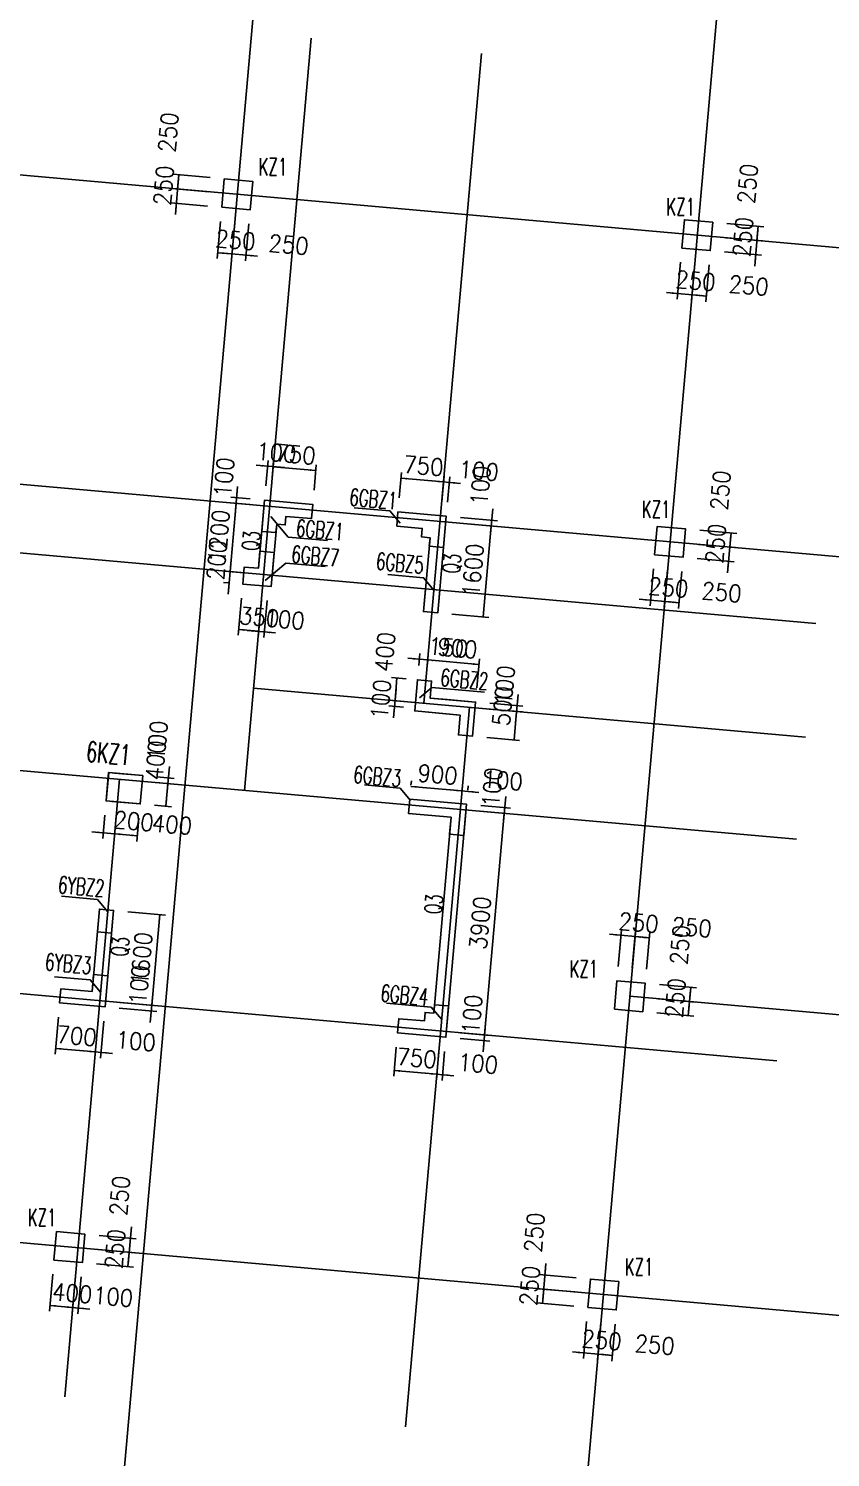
# Model space of a CAD drawing. Extents: x 387171 to 699106, y 11966 to 245688.
# Drawn here: x 638714 to 652776, y 52194 to 77251 of the extents above; entities that cross this region are included whole.
import ezdxf

# ---------------------------------------------------------------- set-up
doc = ezdxf.new("R2010")
doc.units = 0
doc.header["$LTSCALE"] = 100
doc.header["$MEASUREMENT"] = 0
for name, color, linetype in [('b边缘构件', 235, 'Continuous'), ('cnum', 7, 'Continuous'), ('COLU', 7, 'Continuous'), ('colu-主楼', 7, 'Continuous'), ('DIM', 3, 'Continuous'), ('DOTE', 253, 'Continuous'), ('NUM', 7, 'Continuous'), ('TEXT', 7, 'Continuous'), ('THIN', 7, 'Continuous'), ('wall-主楼', 2, 'Continuous'), ('Y阴影', 254, 'Continuous'), ('剪力墙身标注', 7, 'Continuous'), ('小尺寸', 4, 'Continuous'), ('柱', 2, 'Continuous')]:
    doc.layers.add(name, color=color, linetype=linetype)
doc.styles.get("Standard").update_dxf_attribs({"font": 'standard'})
doc.dimstyles.get("Standard").update_dxf_attribs({"dimtxt": 300, "dimasz": 100, "dimexe": 100, "dimexo": 250, "dimgap": 100, "dimtad": 0, "dimtoh": 1, "dimdec": 0, "dimdsep": 46, "dimcen": 0.09, "dimclrt": 7, "dimadec": 0, "dimazin": 0, "dimtfac": 1, "dimtdec": 4, "dimtofl": 0, "dimtmove": 0, "dimatfit": 3, "dimfxl": 1, "dimtolj": 1, "dimtzin": 0, "dimarcsym": 0})

# ---------------------------------------------------------------- blocks, each defined once
blk = doc.blocks.new('*D2207')
at = {"layer": '小尺寸', "color": 0, "linetype": 'ByBlock', "lineweight": -2}
for p, q in [((639236, 59915), (639179, 59267)), ((639933, 59853), (639876, 59206)), ((639188, 59367), (639885, 59305))]:
    blk.add_line(p, q, dxfattribs=at)
for points in [[(639188, 59367), (639289, 59375), (639286, 59342)], [(639885, 59305), (639784, 59297), (639787, 59331)]]:
    blk.add_solid(points, dxfattribs=at)
at = {"layer": '小尺寸', "color": 7, "linetype": 'Continuous', "lineweight": -2, "insert": (639558, 59585), "char_height": 300, "width": 566.67, "attachment_point": 5, "rotation": 354.9316}
blk.add_mtext('700', dxfattribs=at)
blk = doc.blocks.new('*D2972')
at = {"layer": '小尺寸', "color": 0, "linetype": 'ByBlock', "lineweight": -2}
for p, q in [((639933, 59853), (639876, 59206)), ((640033, 59844), (639976, 59197)), ((639686, 59323), (640184, 59279))]:
    blk.add_line(p, q, dxfattribs=at)
for points in [[(639885, 59305), (639784, 59297), (639787, 59331)], [(639984, 59296), (640086, 59304), (640083, 59271)]]:
    blk.add_solid(points, dxfattribs=at)
at = {"layer": '小尺寸', "color": 7, "linetype": 'Continuous', "lineweight": -2, "insert": (640595, 59493), "char_height": 300, "width": 476.67, "attachment_point": 5, "rotation": 354.9316}
blk.add_mtext('100', dxfattribs=at)
blk = doc.blocks.new('*D2727')
at = {"layer": '小尺寸', "color": 0, "linetype": 'ByBlock', "lineweight": -2}
for p, q in [((642447, 67260), (642390, 66612)), ((642796, 67229), (642739, 66581)), ((642399, 66712), (642748, 66681))]:
    blk.add_line(p, q, dxfattribs=at)
for points in [[(642399, 66712), (642500, 66720), (642497, 66687)], [(642748, 66681), (642646, 66673), (642649, 66706)]]:
    blk.add_solid(points, dxfattribs=at)
at = {"layer": '小尺寸', "color": 7, "linetype": 'Continuous', "lineweight": -2, "insert": (642760, 66931), "char_height": 300, "width": 566.67, "attachment_point": 5, "rotation": 354.9316}
blk.add_mtext('350', dxfattribs=at)
blk = doc.blocks.new('*D2910')
at = {"layer": '小尺寸', "color": 0, "linetype": 'ByBlock', "lineweight": -2}
for p, q in [((646279, 68576), (646926, 68519)), ((646685, 66934), (646827, 68528)), ((646137, 66983), (646785, 66925))]:
    blk.add_line(p, q, dxfattribs=at)
for points in [[(646827, 68528), (646834, 68427), (646801, 68430)], [(646685, 66934), (646678, 67035), (646711, 67032)]]:
    blk.add_solid(points, dxfattribs=at)
at = {"layer": '小尺寸', "color": 7, "linetype": 'Continuous', "lineweight": -2, "insert": (646507, 67753), "char_height": 300, "width": 685, "attachment_point": 5, "rotation": 84.9316}
blk.add_mtext('1600', dxfattribs=at)
blk = doc.blocks.new('*D3655')
at = {"layer": '小尺寸', "color": 0, "linetype": 'ByBlock', "lineweight": -2}
for p, q in [((646288, 68676), (646935, 68619)), ((646809, 68329), (646853, 68827)), ((646279, 68576), (646926, 68519))]:
    blk.add_line(p, q, dxfattribs=at)
for points in [[(646835, 68628), (646828, 68729), (646861, 68726)], [(646827, 68528), (646834, 68427), (646801, 68430)]]:
    blk.add_solid(points, dxfattribs=at)
at = {"layer": '小尺寸', "color": 7, "linetype": 'Continuous', "lineweight": -2, "insert": (646639, 69238), "char_height": 300, "width": 476.67, "attachment_point": 5, "rotation": 84.9316}
blk.add_mtext('100', dxfattribs=at)
blk = doc.blocks.new('*D1698')
at = {"layer": '小尺寸', "color": 0, "linetype": 'ByBlock', "lineweight": -2}
for p, q in [((642380, 69223), (642336, 68725)), ((642593, 68903), (642254, 68933)), ((642602, 69003), (642263, 69033))]:
    blk.add_line(p, q, dxfattribs=at)
for points in [[(642354, 68925), (642361, 68824), (642328, 68826)], [(642362, 69024), (642355, 69125), (642388, 69122)]]:
    blk.add_solid(points, dxfattribs=at)
at = {"layer": '小尺寸', "color": 7, "linetype": 'Continuous', "lineweight": -2, "insert": (642143, 69383), "char_height": 300, "width": 476.67, "attachment_point": 5, "rotation": 84.9316}
blk.add_mtext('100', dxfattribs=at)
blk = doc.blocks.new('*D1301')
at = {"layer": '小尺寸', "color": 0, "linetype": 'ByBlock', "lineweight": -2}
for p, q in [((646613, 63854), (646115, 63899)), ((646316, 63905), (646323, 63981)), ((646416, 63896), (646423, 63972))]:
    blk.add_line(p, q, dxfattribs=at)
for points in [[(646314, 63881), (646213, 63873), (646216, 63906)], [(646414, 63872), (646515, 63880), (646512, 63847)]]:
    blk.add_solid(points, dxfattribs=at)
at = {"layer": '小尺寸', "color": 7, "linetype": 'Continuous', "lineweight": -2, "insert": (647031, 64068), "char_height": 300, "width": 476.67, "attachment_point": 5, "rotation": 354.9316}
blk.add_mtext('100', dxfattribs=at)
blk = doc.blocks.new('*D2213')
at = {"layer": '小尺寸', "color": 0, "linetype": 'ByBlock', "lineweight": -2}
for p, q in [((646314, 63881), (645418, 63960)), ((645420, 63984), (645427, 64060)), ((646316, 63905), (646323, 63981))]:
    blk.add_line(p, q, dxfattribs=at)
for points in [[(645418, 63960), (645519, 63968), (645516, 63935)], [(646314, 63881), (646213, 63873), (646216, 63906)]]:
    blk.add_solid(points, dxfattribs=at)
at = {"layer": '小尺寸', "color": 7, "linetype": 'Continuous', "lineweight": -2, "insert": (645888, 64170), "char_height": 300, "width": 556.67, "attachment_point": 5, "rotation": 354.9316}
blk.add_mtext('900', dxfattribs=at)
blk = doc.blocks.new('*D2390')
at = {"layer": '小尺寸', "color": 0, "linetype": 'ByBlock', "lineweight": -2}
for p, q in [((645910, 59323), (645865, 58814)), ((646010, 59314), (645965, 58805)), ((646173, 58887), (645675, 58931))]:
    blk.add_line(p, q, dxfattribs=at)
for points in [[(645874, 58914), (645773, 58906), (645776, 58939)], [(645973, 58905), (646075, 58912), (646072, 58879)]]:
    blk.add_solid(points, dxfattribs=at)
at = {"layer": '小尺寸', "color": 7, "linetype": 'Continuous', "lineweight": -2, "insert": (646597, 59100), "char_height": 300, "width": 476.67, "attachment_point": 5, "rotation": 354.9316}
blk.add_mtext('100', dxfattribs=at)
blk = doc.blocks.new('*D2136')
at = {"layer": '小尺寸', "color": 0, "linetype": 'ByBlock', "lineweight": -2}
for p, q in [((645163, 59389), (645118, 58880)), ((645910, 59323), (645865, 58814)), ((645874, 58914), (645127, 58980))]:
    blk.add_line(p, q, dxfattribs=at)
for points in [[(645127, 58980), (645228, 58988), (645225, 58954)], [(645874, 58914), (645773, 58906), (645776, 58939)]]:
    blk.add_solid(points, dxfattribs=at)
at = {"layer": '小尺寸', "color": 7, "linetype": 'Continuous', "lineweight": -2, "insert": (645522, 59196), "char_height": 300, "width": 566.67, "attachment_point": 5, "rotation": 354.9316}
blk.add_mtext('750', dxfattribs=at)
blk = doc.blocks.new('*D2648')
at = {"layer": '小尺寸', "color": 0, "linetype": 'ByBlock', "lineweight": -2}
for p, q in [((647082, 63787), (647038, 63289)), ((646634, 63525), (647155, 63479)), ((646643, 63625), (647164, 63579))]:
    blk.add_line(p, q, dxfattribs=at)
for points in [[(647064, 63588), (647056, 63689), (647090, 63686)], [(647055, 63488), (647063, 63387), (647030, 63390)]]:
    blk.add_solid(points, dxfattribs=at)
at = {"layer": '小尺寸', "color": 7, "linetype": 'Continuous', "lineweight": -2, "insert": (646845, 63947), "char_height": 300, "width": 476.67, "attachment_point": 5, "rotation": 84.9316}
blk.add_mtext('100', dxfattribs=at)
blk = doc.blocks.new('*D3394')
at = {"layer": '小尺寸', "color": 0, "linetype": 'ByBlock', "lineweight": -2}
for p, q in [((646634, 63525), (647155, 63479)), ((647055, 63488), (646711, 59603)), ((646290, 59641), (646810, 59594))]:
    blk.add_line(p, q, dxfattribs=at)
for points in [[(647055, 63488), (647063, 63387), (647030, 63390)], [(646711, 59603), (646703, 59704), (646736, 59701)]]:
    blk.add_solid(points, dxfattribs=at)
at = {"layer": '小尺寸', "color": 7, "linetype": 'Continuous', "lineweight": -2, "insert": (646634, 61568), "char_height": 300, "width": 775, "attachment_point": 5, "rotation": 84.9316}
blk.add_mtext('3900', dxfattribs=at)
blk = doc.blocks.new('*D3172')
at = {"layer": '小尺寸', "color": 0, "linetype": 'ByBlock', "lineweight": -2}
for p, q in [((646290, 59641), (646810, 59594)), ((646728, 59802), (646684, 59304)), ((646281, 59541), (646802, 59495))]:
    blk.add_line(p, q, dxfattribs=at)
for points in [[(646711, 59603), (646703, 59704), (646736, 59701)], [(646702, 59504), (646710, 59403), (646677, 59406)]]:
    blk.add_solid(points, dxfattribs=at)
at = {"layer": '小尺寸', "color": 7, "linetype": 'Continuous', "lineweight": -2, "insert": (646492, 59962), "char_height": 300, "width": 476.67, "attachment_point": 5, "rotation": 84.9316}
blk.add_mtext('100', dxfattribs=at)
blk = doc.blocks.new('*D3785')
at = {"layer": '小尺寸', "color": 0, "linetype": 'ByBlock', "lineweight": -2}
for p, q in [((642873, 69230), (642913, 69677)), ((642973, 69221), (643012, 69668)), ((642705, 69595), (643203, 69551))]:
    blk.add_line(p, q, dxfattribs=at)
for points in [[(642904, 69577), (642803, 69569), (642806, 69602)], [(643004, 69568), (643105, 69576), (643102, 69543)]]:
    blk.add_solid(points, dxfattribs=at)
at = {"layer": '小尺寸', "color": 7, "linetype": 'Continuous', "lineweight": -2, "insert": (643061, 69814), "char_height": 300, "width": 476.67, "attachment_point": 5, "rotation": 354.9316}
blk.add_mtext('100', dxfattribs=at)
blk = doc.blocks.new('*D2846')
at = {"layer": '小尺寸', "color": 0, "linetype": 'ByBlock', "lineweight": -2}
for p, q in [((642973, 69221), (643012, 69668)), ((643004, 69568), (643751, 69502)), ((643720, 69155), (643760, 69602))]:
    blk.add_line(p, q, dxfattribs=at)
for points in [[(643004, 69568), (643105, 69576), (643102, 69543)], [(643751, 69502), (643650, 69494), (643653, 69527)]]:
    blk.add_solid(points, dxfattribs=at)
at = {"layer": '小尺寸', "color": 7, "linetype": 'Continuous', "lineweight": -2, "insert": (643399, 69784), "char_height": 300, "width": 566.67, "attachment_point": 5, "rotation": 354.9316}
blk.add_mtext('750', dxfattribs=at)
blk = doc.blocks.new('*D2453')
at = {"layer": '小尺寸', "color": 0, "linetype": 'ByBlock', "lineweight": -2}
for p, q in [((646290, 69273), (645792, 69317)), ((645961, 68956), (646000, 69399)), ((646061, 68947), (646100, 69391))]:
    blk.add_line(p, q, dxfattribs=at)
for points in [[(645992, 69300), (645890, 69292), (645893, 69325)], [(646091, 69291), (646192, 69299), (646189, 69265)]]:
    blk.add_solid(points, dxfattribs=at)
at = {"layer": '小尺寸', "color": 7, "linetype": 'Continuous', "lineweight": -2, "insert": (646609, 69496), "char_height": 300, "width": 476.67, "attachment_point": 5, "rotation": 354.9316}
blk.add_mtext('100', dxfattribs=at)
blk = doc.blocks.new('*D3332')
at = {"layer": '小尺寸', "color": 0, "linetype": 'ByBlock', "lineweight": -2}
for p, q in [((645214, 69022), (645253, 69466)), ((645992, 69300), (645244, 69366)), ((645961, 68956), (646000, 69399))]:
    blk.add_line(p, q, dxfattribs=at)
for points in [[(645244, 69366), (645346, 69374), (645343, 69341)], [(645992, 69300), (645890, 69292), (645893, 69325)]]:
    blk.add_solid(points, dxfattribs=at)
at = {"layer": '小尺寸', "color": 7, "linetype": 'Continuous', "lineweight": -2, "insert": (645640, 69582), "char_height": 300, "width": 566.67, "attachment_point": 5, "rotation": 354.9316}
blk.add_mtext('750', dxfattribs=at)
blk = doc.blocks.new('*D2946')
at = {"layer": '小尺寸', "color": 0, "linetype": 'ByBlock', "lineweight": -2}
for p, q in [((645709, 66105), (645724, 66278)), ((645715, 66179), (646611, 66099)), ((646575, 65689), (646620, 66199))]:
    blk.add_line(p, q, dxfattribs=at)
for points in [[(645715, 66179), (645816, 66186), (645813, 66153)], [(646611, 66099), (646510, 66091), (646513, 66125)]]:
    blk.add_solid(points, dxfattribs=at)
at = {"layer": '小尺寸', "color": 7, "linetype": 'Continuous', "lineweight": -2, "insert": (646235, 66384), "char_height": 300, "width": 556.67, "attachment_point": 5, "rotation": 354.9316}
blk.add_mtext('900', dxfattribs=at)
blk = doc.blocks.new('*D3834')
at = {"layer": '小尺寸', "color": 0, "linetype": 'ByBlock', "lineweight": -2}
for p, q in [((646793, 65318), (647370, 65267)), ((647271, 65276), (647227, 64778)), ((646749, 64820), (647326, 64769))]:
    blk.add_line(p, q, dxfattribs=at)
for points in [[(647271, 65276), (647278, 65175), (647245, 65178)], [(647227, 64778), (647219, 64879), (647252, 64876)]]:
    blk.add_solid(points, dxfattribs=at)
at = {"layer": '小尺寸', "color": 7, "linetype": 'Continuous', "lineweight": -2, "insert": (647028, 65372), "char_height": 300, "width": 566.67, "attachment_point": 5, "rotation": 84.9316}
blk.add_mtext('500', dxfattribs=at)
blk = doc.blocks.new('*D3428')
at = {"layer": '小尺寸', "color": 0, "linetype": 'ByBlock', "lineweight": -2}
for p, q in [((645334, 65849), (645076, 65872)), ((645140, 65465), (645175, 65863)), ((645299, 65451), (645040, 65474))]:
    blk.add_line(p, q, dxfattribs=at)
for points in [[(645175, 65863), (645183, 65762), (645150, 65765)], [(645140, 65465), (645132, 65566), (645165, 65563)]]:
    blk.add_solid(points, dxfattribs=at)
at = {"layer": '小尺寸', "color": 7, "linetype": 'Continuous', "lineweight": -2, "insert": (644965, 66320), "char_height": 300, "width": 576.67, "attachment_point": 5, "rotation": 84.9316}
blk.add_mtext('400', dxfattribs=at)
blk = doc.blocks.new('*D4237')
at = {"layer": '小尺寸', "color": 0, "linetype": 'ByBlock', "lineweight": -2}
for p, q in [((640313, 60171), (640974, 60112)), ((640847, 59822), (640892, 60320)), ((640304, 60071), (640965, 60012))]:
    blk.add_line(p, q, dxfattribs=at)
for points in [[(640874, 60121), (640866, 60222), (640899, 60219)], [(640865, 60021), (640873, 59920), (640840, 59923)]]:
    blk.add_solid(points, dxfattribs=at)
at = {"layer": '小尺寸', "color": 7, "linetype": 'Continuous', "lineweight": -2, "insert": (640655, 60480), "char_height": 300, "width": 476.67, "attachment_point": 5, "rotation": 84.9316}
blk.add_mtext('100', dxfattribs=at)
blk = doc.blocks.new('*D422')
at = {"layer": '小尺寸', "color": 0, "linetype": 'ByBlock', "lineweight": -2}
for p, q in [((640454, 61764), (641115, 61706)), ((640874, 60121), (641015, 61715)), ((640313, 60171), (640974, 60112))]:
    blk.add_line(p, q, dxfattribs=at)
for points in [[(641015, 61715), (641023, 61614), (640990, 61617)], [(640874, 60121), (640866, 60222), (640899, 60219)]]:
    blk.add_solid(points, dxfattribs=at)
at = {"layer": '小尺寸', "color": 7, "linetype": 'Continuous', "lineweight": -2, "insert": (640696, 60940), "char_height": 300, "width": 685, "attachment_point": 5, "rotation": 84.9316}
blk.add_mtext('1600', dxfattribs=at)
blk = doc.blocks.new('*D4154')
at = {"layer": '小尺寸', "color": 0, "linetype": 'ByBlock', "lineweight": -2}
for p, q in [((645158, 65664), (645114, 65166)), ((645299, 65451), (645041, 65474)), ((645290, 65351), (645032, 65374))]:
    blk.add_line(p, q, dxfattribs=at)
for points in [[(645141, 65465), (645133, 65566), (645166, 65563)], [(645132, 65365), (645140, 65264), (645106, 65267)]]:
    blk.add_solid(points, dxfattribs=at)
at = {"layer": '小尺寸', "color": 7, "linetype": 'Continuous', "lineweight": -2, "insert": (644892, 65489), "char_height": 300, "width": 476.67, "attachment_point": 5, "rotation": 84.9316}
blk.add_mtext('100', dxfattribs=at)
blk = doc.blocks.new('*D3916')
at = {"layer": '小尺寸', "color": 0, "linetype": 'ByBlock', "lineweight": -2}
for p, q in [((646802, 65418), (647382, 65366)), ((647256, 65077), (647300, 65575)), ((646793, 65318), (647373, 65267))]:
    blk.add_line(p, q, dxfattribs=at)
for points in [[(647282, 65375), (647275, 65476), (647308, 65473)], [(647273, 65276), (647281, 65175), (647248, 65178)]]:
    blk.add_solid(points, dxfattribs=at)
at = {"layer": '小尺寸', "color": 7, "linetype": 'Continuous', "lineweight": -2, "insert": (647063, 65734), "char_height": 300, "width": 476.67, "attachment_point": 5, "rotation": 84.9316}
blk.add_mtext('100', dxfattribs=at)
blk = doc.blocks.new('*D588')
at = {"layer": '小尺寸', "color": 0, "linetype": 'ByBlock', "lineweight": -2}
for p, q in [((642796, 67229), (642739, 66579)), ((642896, 67220), (642838, 66570)), ((642548, 66697), (643046, 66652))]:
    blk.add_line(p, q, dxfattribs=at)
for points in [[(642747, 66679), (642646, 66671), (642649, 66704)], [(642847, 66670), (642948, 66678), (642945, 66645)]]:
    blk.add_solid(points, dxfattribs=at)
at = {"layer": '小尺寸', "color": 7, "linetype": 'Continuous', "lineweight": -2, "insert": (643206, 66889), "char_height": 300, "width": 476.67, "attachment_point": 5, "rotation": 354.9316}
blk.add_mtext('100', dxfattribs=at)
blk = doc.blocks.new('*D345')
at = {"layer": '小尺寸', "color": 0, "linetype": 'ByBlock', "lineweight": -2}
for p, q in [((642267, 67928), (642214, 67331)), ((642238, 67730), (642150, 67738)), ((642221, 67531), (642132, 67539))]:
    blk.add_line(p, q, dxfattribs=at)
for points in [[(642249, 67729), (642241, 67830), (642275, 67827)], [(642232, 67530), (642239, 67429), (642206, 67432)]]:
    blk.add_solid(points, dxfattribs=at)
at = {"layer": '小尺寸', "color": 7, "linetype": 'Continuous', "lineweight": -2, "insert": (642016, 67931), "char_height": 300, "width": 566.67, "attachment_point": 5, "rotation": 84.9316}
blk.add_mtext('200', dxfattribs=at)
blk = doc.blocks.new('*D4075')
at = {"layer": '小尺寸', "color": 0, "linetype": 'ByBlock', "lineweight": -2}
for p, q in [((640052, 63457), (640016, 63048)), ((640252, 63439), (640215, 63030)), ((639826, 63165), (640423, 63112))]:
    blk.add_line(p, q, dxfattribs=at)
for points in [[(640025, 63148), (639924, 63140), (639927, 63173)], [(640224, 63130), (640325, 63138), (640322, 63104)]]:
    blk.add_solid(points, dxfattribs=at)
at = {"layer": '小尺寸', "color": 7, "linetype": 'Continuous', "lineweight": -2, "insert": (640558, 63351), "char_height": 300, "width": 566.67, "attachment_point": 5, "rotation": 354.9316}
blk.add_mtext('200', dxfattribs=at)
blk = doc.blocks.new('*D3836')
at = {"layer": '小尺寸', "color": 0, "linetype": 'ByBlock', "lineweight": -2}
for p, q in [((640252, 63439), (640215, 63030)), ((640650, 63404), (640614, 62995)), ((640224, 63130), (640622, 63095))]:
    blk.add_line(p, q, dxfattribs=at)
for points in [[(640224, 63130), (640325, 63138), (640322, 63104)], [(640622, 63095), (640521, 63087), (640524, 63120)]]:
    blk.add_solid(points, dxfattribs=at)
at = {"layer": '小尺寸', "color": 7, "linetype": 'Continuous', "lineweight": -2, "insert": (641230, 63292), "char_height": 300, "width": 576.67, "attachment_point": 5, "rotation": 354.9316}
blk.add_mtext('400', dxfattribs=at)
blk = doc.blocks.new('*D1')
at = {"layer": '小尺寸', "color": 0, "linetype": 'ByBlock', "lineweight": -2}
for p, q in [((641184, 64310), (641140, 63812)), ((640956, 64029), (641257, 64002)), ((640965, 64129), (641266, 64102))]:
    blk.add_line(p, q, dxfattribs=at)
for points in [[(641167, 64111), (641159, 64212), (641192, 64209)], [(641158, 64011), (641165, 63910), (641132, 63913)]]:
    blk.add_solid(points, dxfattribs=at)
at = {"layer": '小尺寸', "color": 7, "linetype": 'Continuous', "lineweight": -2, "insert": (640974, 64767), "char_height": 300, "width": 476.67, "attachment_point": 5, "rotation": 84.9316}
blk.add_mtext('100', dxfattribs=at)
blk = doc.blocks.new('*D4317')
at = {"layer": '小尺寸', "color": 0, "linetype": 'ByBlock', "lineweight": -2}
for p, q in [((640956, 64029), (641257, 64002)), ((641158, 64011), (641122, 63613)), ((640921, 63630), (641222, 63604))]:
    blk.add_line(p, q, dxfattribs=at)
for points in [[(641158, 64011), (641165, 63910), (641132, 63913)], [(641122, 63613), (641115, 63714), (641148, 63711)]]:
    blk.add_solid(points, dxfattribs=at)
at = {"layer": '小尺寸', "color": 7, "linetype": 'Continuous', "lineweight": -2, "insert": (640943, 64420), "char_height": 300, "width": 576.67, "attachment_point": 5, "rotation": 84.9316}
blk.add_mtext('400', dxfattribs=at)
blk = doc.blocks.new('*D1626')
at = {"layer": '小尺寸', "color": 0, "linetype": 'ByBlock', "lineweight": -2}
for p, q in [((645366, 66210), (645914, 66161)), ((645556, 66081), (645574, 66292)), ((645705, 66067), (645724, 66278))]:
    blk.add_line(p, q, dxfattribs=at)
for points in [[(645566, 66192), (645464, 66184), (645467, 66217)], [(645715, 66179), (645816, 66186), (645813, 66153)]]:
    blk.add_solid(points, dxfattribs=at)
at = {"layer": '小尺寸', "color": 7, "linetype": 'Continuous', "lineweight": -2, "insert": (646074, 66398), "char_height": 300, "width": 476.67, "attachment_point": 5, "rotation": 354.9316}
blk.add_mtext('150', dxfattribs=at)
blk = doc.blocks.new('*D1382')
at = {"layer": '小尺寸', "color": 0, "linetype": 'ByBlock', "lineweight": -2}
for p, q in [((642354, 68925), (642248, 67729)), ((642593, 68903), (642254, 68933)), ((642487, 67708), (642148, 67738))]:
    blk.add_line(p, q, dxfattribs=at)
for points in [[(642354, 68925), (642361, 68824), (642328, 68826)], [(642248, 67729), (642240, 67830), (642273, 67827)]]:
    blk.add_solid(points, dxfattribs=at)
at = {"layer": '小尺寸', "color": 7, "linetype": 'Continuous', "lineweight": -2, "insert": (642052, 68349), "char_height": 300, "width": 690, "attachment_point": 5, "rotation": 84.9316}
blk.add_mtext('1200', dxfattribs=at)
blk = doc.blocks.new('*D1078')
at = {"layer": 'DIM', "color": 0, "linetype": 'ByBlock', "lineweight": -2}
for p, q in [((649053, 60801), (649110, 61448)), ((649302, 60779), (649360, 61426)), ((648902, 61367), (649550, 61309))]:
    blk.add_line(p, q, dxfattribs=at)
for points in [[(649102, 61349), (649001, 61341), (649004, 61374)], [(649351, 61327), (649452, 61335), (649449, 61301)]]:
    blk.add_solid(points, dxfattribs=at)
at = {"layer": 'DIM', "color": 7, "linetype": 'Continuous', "lineweight": -2, "insert": (649413, 61572), "char_height": 300, "width": 566.67, "attachment_point": 5, "rotation": 354.9316}
blk.add_mtext('250', dxfattribs=at)
blk = doc.blocks.new('*D1261')
at = {"layer": 'DIM', "color": 0, "linetype": 'ByBlock', "lineweight": -2}
for p, q in [((649302, 60779), (649360, 61426)), ((649551, 60757), (649609, 61404)), ((649351, 61327), (649600, 61305))]:
    blk.add_line(p, q, dxfattribs=at)
for points in [[(649351, 61327), (649452, 61335), (649449, 61301)], [(649600, 61305), (649499, 61297), (649502, 61330)]]:
    blk.add_solid(points, dxfattribs=at)
at = {"layer": 'DIM', "color": 7, "linetype": 'Continuous', "lineweight": -2, "insert": (650345, 61490), "char_height": 300, "width": 566.67, "attachment_point": 5, "rotation": 354.9316}
blk.add_mtext('250', dxfattribs=at)
blk = doc.blocks.new('*D1450')
at = {"layer": 'DIM', "color": 0, "linetype": 'ByBlock', "lineweight": -2}
for p, q in [((649756, 60237), (650403, 60179)), ((650282, 59939), (650304, 60188)), ((649734, 59988), (650381, 59930))]:
    blk.add_line(p, q, dxfattribs=at)
for points in [[(650304, 60188), (650312, 60087), (650278, 60090)], [(650282, 59939), (650274, 60040), (650307, 60037)]]:
    blk.add_solid(points, dxfattribs=at)
at = {"layer": 'DIM', "color": 7, "linetype": 'Continuous', "lineweight": -2, "insert": (650058, 60250), "char_height": 300, "width": 566.67, "attachment_point": 5, "rotation": 84.9316}
blk.add_mtext('250', dxfattribs=at)
blk = doc.blocks.new('*D1071')
at = {"layer": 'DIM', "color": 0, "linetype": 'ByBlock', "lineweight": -2}
for p, q in [((649778, 60486), (650426, 60428)), ((650304, 60188), (650326, 60437)), ((649756, 60237), (650403, 60179))]:
    blk.add_line(p, q, dxfattribs=at)
for points in [[(650326, 60437), (650334, 60336), (650300, 60339)], [(650304, 60188), (650296, 60289), (650329, 60286)]]:
    blk.add_solid(points, dxfattribs=at)
at = {"layer": 'DIM', "color": 7, "linetype": 'Continuous', "lineweight": -2, "insert": (650141, 61183), "char_height": 300, "width": 566.67, "attachment_point": 5, "rotation": 84.9316}
blk.add_mtext('250', dxfattribs=at)
blk = doc.blocks.new('*D2663')
at = {"layer": 'DIM', "color": 0, "linetype": 'ByBlock', "lineweight": -2}
for p, q in [((650149, 73153), (650091, 72505)), ((650398, 73130), (650340, 72483)), ((649901, 72622), (650548, 72565))]:
    blk.add_line(p, q, dxfattribs=at)
for points in [[(650100, 72605), (649999, 72597), (650002, 72630)], [(650349, 72583), (650450, 72590), (650447, 72557)]]:
    blk.add_solid(points, dxfattribs=at)
at = {"layer": 'DIM', "color": 7, "linetype": 'Continuous', "lineweight": -2, "insert": (650411, 72828), "char_height": 300, "width": 566.67, "attachment_point": 5, "rotation": 354.9316}
blk.add_mtext('250', dxfattribs=at)
blk = doc.blocks.new('*D2290')
at = {"layer": 'DIM', "color": 0, "linetype": 'ByBlock', "lineweight": -2}
for p, q in [((650398, 73130), (650340, 72483)), ((650647, 73108), (650589, 72461)), ((650349, 72583), (650598, 72561))]:
    blk.add_line(p, q, dxfattribs=at)
for points in [[(650349, 72583), (650450, 72590), (650447, 72557)], [(650598, 72561), (650497, 72553), (650500, 72586)]]:
    blk.add_solid(points, dxfattribs=at)
at = {"layer": 'DIM', "color": 7, "linetype": 'Continuous', "lineweight": -2, "insert": (651344, 72745), "char_height": 300, "width": 566.67, "attachment_point": 5, "rotation": 354.9316}
blk.add_mtext('250', dxfattribs=at)
blk = doc.blocks.new('*D3208')
at = {"layer": 'DIM', "color": 0, "linetype": 'ByBlock', "lineweight": -2}
for p, q in [((651448, 73087), (651505, 73735)), ((650940, 73584), (651587, 73527)), ((650918, 73335), (651565, 73278))]:
    blk.add_line(p, q, dxfattribs=at)
for points in [[(651488, 73536), (651480, 73637), (651513, 73634)], [(651466, 73287), (651473, 73186), (651440, 73189)]]:
    blk.add_solid(points, dxfattribs=at)
at = {"layer": 'DIM', "color": 7, "linetype": 'Continuous', "lineweight": -2, "insert": (651242, 73598), "char_height": 300, "width": 566.67, "attachment_point": 5, "rotation": 84.9316}
blk.add_mtext('250', dxfattribs=at)
blk = doc.blocks.new('*D2812')
at = {"layer": 'DIM', "color": 0, "linetype": 'ByBlock', "lineweight": -2}
for p, q in [((650962, 73833), (651609, 73776)), ((651488, 73536), (651510, 73785)), ((650940, 73584), (651587, 73527))]:
    blk.add_line(p, q, dxfattribs=at)
for points in [[(651510, 73785), (651517, 73684), (651484, 73687)], [(651488, 73536), (651480, 73637), (651513, 73634)]]:
    blk.add_solid(points, dxfattribs=at)
at = {"layer": 'DIM', "color": 7, "linetype": 'Continuous', "lineweight": -2, "insert": (651325, 74530), "char_height": 300, "width": 566.67, "attachment_point": 5, "rotation": 84.9316}
blk.add_mtext('250', dxfattribs=at)
blk = doc.blocks.new('*D3004')
at = {"layer": 'DIM', "color": 0, "linetype": 'ByBlock', "lineweight": -2}
for p, q in [((641897, 74637), (641250, 74695)), ((641350, 74686), (641327, 74437)), ((641875, 74388), (641228, 74446))]:
    blk.add_line(p, q, dxfattribs=at)
for points in [[(641350, 74686), (641357, 74585), (641324, 74588)], [(641327, 74437), (641320, 74538), (641353, 74535)]]:
    blk.add_solid(points, dxfattribs=at)
at = {"layer": 'DIM', "color": 7, "linetype": 'Continuous', "lineweight": -2, "insert": (641165, 75432), "char_height": 300, "width": 566.67, "attachment_point": 5, "rotation": 84.9316}
blk.add_mtext('250', dxfattribs=at)
blk = doc.blocks.new('*D3887')
at = {"layer": 'DIM', "color": 0, "linetype": 'ByBlock', "lineweight": -2}
for p, q in [((641875, 74388), (641228, 74446)), ((641345, 74636), (641288, 73989)), ((641853, 74139), (641206, 74197))]:
    blk.add_line(p, q, dxfattribs=at)
for points in [[(641327, 74437), (641320, 74538), (641353, 74535)], [(641305, 74188), (641313, 74087), (641280, 74090)]]:
    blk.add_solid(points, dxfattribs=at)
at = {"layer": 'DIM', "color": 7, "linetype": 'Continuous', "lineweight": -2, "insert": (641082, 74499), "char_height": 300, "width": 566.67, "attachment_point": 5, "rotation": 84.9316}
blk.add_mtext('250', dxfattribs=at)
blk = doc.blocks.new('*D3497')
at = {"layer": 'DIM', "color": 0, "linetype": 'ByBlock', "lineweight": -2}
for p, q in [((642080, 73868), (642023, 73221)), ((642329, 73846), (642272, 73199)), ((642032, 73320), (642281, 73298))]:
    blk.add_line(p, q, dxfattribs=at)
for points in [[(642032, 73320), (642133, 73328), (642130, 73295)], [(642281, 73298), (642180, 73290), (642182, 73324)]]:
    blk.add_solid(points, dxfattribs=at)
at = {"layer": 'DIM', "color": 7, "linetype": 'Continuous', "lineweight": -2, "insert": (642343, 73544), "char_height": 300, "width": 566.67, "attachment_point": 5, "rotation": 354.9316}
blk.add_mtext('250', dxfattribs=at)
blk = doc.blocks.new('*D4420')
at = {"layer": 'DIM', "color": 0, "linetype": 'ByBlock', "lineweight": -2}
for p, q in [((642329, 73846), (642272, 73199)), ((642578, 73824), (642521, 73176)), ((642081, 73316), (642729, 73258))]:
    blk.add_line(p, q, dxfattribs=at)
for points in [[(642281, 73298), (642180, 73290), (642182, 73324)], [(642530, 73276), (642631, 73284), (642628, 73251)]]:
    blk.add_solid(points, dxfattribs=at)
at = {"layer": 'DIM', "color": 7, "linetype": 'Continuous', "lineweight": -2, "insert": (643275, 73461), "char_height": 300, "width": 566.67, "attachment_point": 5, "rotation": 354.9316}
blk.add_mtext('250', dxfattribs=at)
blk = doc.blocks.new('*D1991')
at = {"layer": 'DIM', "color": 0, "linetype": 'ByBlock', "lineweight": -2}
for p, q in [((649671, 67774), (649614, 67126)), ((649920, 67752), (649863, 67104)), ((649424, 67243), (650071, 67186))]:
    blk.add_line(p, q, dxfattribs=at)
for points in [[(649623, 67226), (649522, 67218), (649525, 67251)], [(649872, 67204), (649973, 67211), (649970, 67178)]]:
    blk.add_solid(points, dxfattribs=at)
at = {"layer": 'DIM', "color": 7, "linetype": 'Continuous', "lineweight": -2, "insert": (649934, 67449), "char_height": 300, "width": 566.67, "attachment_point": 5, "rotation": 354.9316}
blk.add_mtext('250', dxfattribs=at)
blk = doc.blocks.new('*D2175')
at = {"layer": 'DIM', "color": 0, "linetype": 'ByBlock', "lineweight": -2}
for p, q in [((649920, 67752), (649863, 67104)), ((650170, 67729), (650112, 67082)), ((649872, 67204), (650121, 67182))]:
    blk.add_line(p, q, dxfattribs=at)
for points in [[(649872, 67204), (649973, 67211), (649970, 67178)], [(650121, 67182), (650020, 67174), (650023, 67207)]]:
    blk.add_solid(points, dxfattribs=at)
at = {"layer": 'DIM', "color": 7, "linetype": 'Continuous', "lineweight": -2, "insert": (650867, 67366), "char_height": 300, "width": 566.67, "attachment_point": 5, "rotation": 354.9316}
blk.add_mtext('250', dxfattribs=at)
blk = doc.blocks.new('*D1935')
at = {"layer": 'DIM', "color": 0, "linetype": 'ByBlock', "lineweight": -2}
for p, q in [((650463, 68205), (651110, 68148)), ((650971, 67709), (651028, 68356)), ((650441, 67956), (651088, 67899))]:
    blk.add_line(p, q, dxfattribs=at)
for points in [[(651011, 68157), (651003, 68258), (651036, 68255)], [(650988, 67908), (650996, 67807), (650963, 67810)]]:
    blk.add_solid(points, dxfattribs=at)
at = {"layer": 'DIM', "color": 7, "linetype": 'Continuous', "lineweight": -2, "insert": (650765, 68219), "char_height": 300, "width": 566.67, "attachment_point": 5, "rotation": 84.9316}
blk.add_mtext('250', dxfattribs=at)
blk = doc.blocks.new('*D2691')
at = {"layer": 'DIM', "color": 0, "linetype": 'ByBlock', "lineweight": -2}
for p, q in [((650485, 68454), (651132, 68397)), ((651011, 68157), (651033, 68406)), ((650463, 68205), (651110, 68148))]:
    blk.add_line(p, q, dxfattribs=at)
for points in [[(651033, 68406), (651040, 68305), (651007, 68308)], [(651011, 68157), (651003, 68258), (651036, 68255)]]:
    blk.add_solid(points, dxfattribs=at)
at = {"layer": 'DIM', "color": 7, "linetype": 'Continuous', "lineweight": -2, "insert": (650848, 69152), "char_height": 300, "width": 566.67, "attachment_point": 5, "rotation": 84.9316}
blk.add_mtext('250', dxfattribs=at)
blk = doc.blocks.new('*D1570')
at = {"layer": 'DIM', "color": 0, "linetype": 'ByBlock', "lineweight": -2}
for p, q in [((639138, 55406), (639080, 54758)), ((639536, 55371), (639479, 54723)), ((639089, 54858), (639488, 54823))]:
    blk.add_line(p, q, dxfattribs=at)
for points in [[(639089, 54858), (639190, 54866), (639187, 54833)], [(639488, 54823), (639386, 54815), (639389, 54848)]]:
    blk.add_solid(points, dxfattribs=at)
at = {"layer": 'DIM', "color": 7, "linetype": 'Continuous', "lineweight": -2, "insert": (639480, 55074), "char_height": 300, "width": 576.67, "attachment_point": 5, "rotation": 354.9316}
blk.add_mtext('400', dxfattribs=at)
blk = doc.blocks.new('*D1202')
at = {"layer": 'DIM', "color": 0, "linetype": 'ByBlock', "lineweight": -2}
for p, q in [((639536, 55371), (639479, 54723)), ((639636, 55362), (639578, 54714)), ((639288, 54840), (639786, 54796))]:
    blk.add_line(p, q, dxfattribs=at)
for points in [[(639488, 54823), (639386, 54815), (639389, 54848)], [(639587, 54814), (639688, 54822), (639685, 54788)]]:
    blk.add_solid(points, dxfattribs=at)
at = {"layer": 'DIM', "color": 7, "linetype": 'Continuous', "lineweight": -2, "insert": (640197, 55011), "char_height": 300, "width": 476.67, "attachment_point": 5, "rotation": 354.9316}
blk.add_mtext('100', dxfattribs=at)
blk = doc.blocks.new('*D2111')
at = {"layer": 'DIM', "color": 0, "linetype": 'ByBlock', "lineweight": -2}
for p, q in [((639929, 55838), (640576, 55780)), ((640455, 55540), (640477, 55789)), ((639907, 55589), (640554, 55531))]:
    blk.add_line(p, q, dxfattribs=at)
for points in [[(640455, 55540), (640447, 55641), (640480, 55638)], [(640477, 55789), (640485, 55688), (640451, 55691)]]:
    blk.add_solid(points, dxfattribs=at)
at = {"layer": 'DIM', "color": 7, "linetype": 'Continuous', "lineweight": -2, "insert": (640231, 55851), "char_height": 300, "width": 566.67, "attachment_point": 5, "rotation": 84.9316}
blk.add_mtext('250', dxfattribs=at)
blk = doc.blocks.new('*D1733')
at = {"layer": 'DIM', "color": 0, "linetype": 'ByBlock', "lineweight": -2}
for p, q in [((640459, 55590), (640517, 56237)), ((639951, 56087), (640598, 56029)), ((639929, 55838), (640576, 55780))]:
    blk.add_line(p, q, dxfattribs=at)
for points in [[(640499, 56038), (640491, 56139), (640524, 56136)], [(640477, 55789), (640485, 55688), (640451, 55691)]]:
    blk.add_solid(points, dxfattribs=at)
at = {"layer": 'DIM', "color": 7, "linetype": 'Continuous', "lineweight": -2, "insert": (640314, 56784), "char_height": 300, "width": 566.67, "attachment_point": 5, "rotation": 84.9316}
blk.add_mtext('250', dxfattribs=at)
blk = doc.blocks.new('*D1917')
at = {"layer": 'DIM', "color": 0, "linetype": 'ByBlock', "lineweight": -2}
for p, q in [((648318, 55345), (647671, 55402)), ((647788, 55592), (647731, 54945)), ((648296, 55096), (647649, 55153))]:
    blk.add_line(p, q, dxfattribs=at)
for points in [[(647770, 55393), (647763, 55494), (647796, 55491)], [(647748, 55144), (647756, 55043), (647723, 55046)]]:
    blk.add_solid(points, dxfattribs=at)
at = {"layer": 'DIM', "color": 7, "linetype": 'Continuous', "lineweight": -2, "insert": (647585, 56139), "char_height": 300, "width": 566.67, "attachment_point": 5, "rotation": 84.9316}
blk.add_mtext('250', dxfattribs=at)
blk = doc.blocks.new('*D2822')
at = {"layer": 'DIM', "color": 0, "linetype": 'ByBlock', "lineweight": -2}
for p, q in [((648296, 55096), (647649, 55153)), ((647748, 55144), (647726, 54895)), ((648274, 54847), (647627, 54904))]:
    blk.add_line(p, q, dxfattribs=at)
for points in [[(647748, 55144), (647756, 55043), (647723, 55046)], [(647726, 54895), (647718, 54996), (647752, 54993)]]:
    blk.add_solid(points, dxfattribs=at)
at = {"layer": 'DIM', "color": 7, "linetype": 'Continuous', "lineweight": -2, "insert": (647503, 55206), "char_height": 300, "width": 566.67, "attachment_point": 5, "rotation": 84.9316}
blk.add_mtext('250', dxfattribs=at)
blk = doc.blocks.new('*D2442')
at = {"layer": 'DIM', "color": 0, "linetype": 'ByBlock', "lineweight": -2}
for p, q in [((648501, 54575), (648443, 53928)), ((648750, 54553), (648693, 53906)), ((648253, 54045), (648901, 53988))]:
    blk.add_line(p, q, dxfattribs=at)
for points in [[(648452, 54028), (648351, 54020), (648354, 54053)], [(648701, 54006), (648802, 54013), (648799, 53980)]]:
    blk.add_solid(points, dxfattribs=at)
at = {"layer": 'DIM', "color": 7, "linetype": 'Continuous', "lineweight": -2, "insert": (648764, 54251), "char_height": 300, "width": 566.67, "attachment_point": 5, "rotation": 354.9316}
blk.add_mtext('250', dxfattribs=at)
blk = doc.blocks.new('*D3214')
at = {"layer": 'DIM', "color": 0, "linetype": 'ByBlock', "lineweight": -2}
for p, q in [((648750, 54553), (648693, 53906)), ((648999, 54531), (648942, 53884)), ((648701, 54006), (648950, 53983))]:
    blk.add_line(p, q, dxfattribs=at)
for points in [[(648701, 54006), (648802, 54013), (648799, 53980)], [(648950, 53983), (648849, 53976), (648852, 54009)]]:
    blk.add_solid(points, dxfattribs=at)
at = {"layer": 'DIM', "color": 7, "linetype": 'Continuous', "lineweight": -2, "insert": (649696, 54168), "char_height": 300, "width": 566.67, "attachment_point": 5, "rotation": 354.9316}
blk.add_mtext('250', dxfattribs=at)

msp = doc.modelspace()

# ---------------------------------------------------------------- hatches: boundary and pattern name
at = {"layer": 'Y阴影'}
h = msp.add_hatch(dxfattribs=at)
h.set_pattern_fill('ANSI31', color=256, scale=25, angle=-21.95462, style=0)
h.set_pattern_definition([])
h.paths.add_polyline_path([(642802.9, 68433), (642851.5, 68980.9), (643698.1, 68905.8), (643676, 68656.8), (643228.1, 68696.5), (643214.9, 68547.1), (643065.5, 68560.3), (643052.2, 68410.9)], flags=0)
h = msp.add_hatch(dxfattribs=at)
h.set_pattern_fill('ANSI31', color=256, scale=25, angle=-21.95462, style=0)
h.set_pattern_definition([])
h.paths.add_polyline_path([(645169.8, 68524.3), (645618.1, 68484.5), (645604.8, 68335.1), (645754.2, 68321.8), (645741, 68172.4), (645990, 68150.3), (646038.6, 68698.2), (645191.9, 68773.3)], flags=0)
h = msp.add_hatch(dxfattribs=at)
h.set_pattern_fill('ANSI31', color=256, scale=25, angle=-21.95462, style=0)
h.set_pattern_definition([])
h.paths.add_polyline_path([(643021, 68062.3), (642968, 67464.6), (642469.6, 67508.8), (642496.1, 67807.7), (642745.1, 67785.6), (642771.6, 68084.4)], flags=0)
h = msp.add_hatch(dxfattribs=at)
h.set_pattern_fill('ANSI31', color=256, scale=25, angle=-21.95462, style=0)
h.set_pattern_definition([])
h.paths.add_polyline_path([(645675.1, 67425.3), (645639.7, 67026.9), (645888.4, 67004.8), (645923.8, 67403.3)], flags=0)
h = msp.add_hatch(dxfattribs=at)
h.set_pattern_fill('ANSI31', color=256, scale=25, angle=-21.95462, style=0)
h.set_pattern_definition([])
h.paths.add_polyline_path([(646553.1, 65440), (646500.1, 64842.3), (646250.9, 64864.4), (646281.8, 65213.1), (646032.8, 65235.2), (645485, 65283.8), (645533.6, 65831.6), (645782.6, 65809.5), (645756.1, 65510.7), (646055.1, 65484.2)], flags=0)
h = msp.add_hatch(dxfattribs=at)
h.set_pattern_fill('ANSI31', color=256, scale=25, angle=-21.95462, style=0)
h.set_pattern_definition([])
h.paths.add_polyline_path([(646394.1, 63647), (646345.5, 63099.2), (646096.3, 63121.3), (646122.8, 63420.1), (645375.9, 63486.4), (645398, 63735.4)], flags=0)
h = msp.add_hatch(dxfattribs=at)
h.set_pattern_fill('ANSI31', color=256, scale=25, angle=-21.95462, style=0)
h.set_pattern_definition([])
h.paths.add_polyline_path([(639956.8, 61808.5), (639921.5, 61410.1), (640170.4, 61388), (640205.7, 61786.5)], flags=0)
h = msp.add_hatch(dxfattribs=at)
h.set_pattern_fill('ANSI31', color=256, scale=25, angle=-21.95462, style=0)
h.set_pattern_definition([])
h.paths.add_polyline_path([(639258.6, 60163.8), (640055.5, 60093.1), (640104.1, 60641), (639855.2, 60663), (639828.7, 60364.2), (639280.7, 60412.8)], flags=0)
h = msp.add_hatch(dxfattribs=at)
h.set_pattern_fill('ANSI31', color=256, scale=25, angle=-21.95462, style=0)
h.set_pattern_definition([])
h.paths.add_polyline_path([(645185, 59638.2), (646031.7, 59563.1), (646080.3, 60110.9), (645831.4, 60133), (645818.2, 59983.6), (645668.8, 59996.8), (645655.5, 59847.4), (645207.1, 59887.2)], flags=0)

# ---------------------------------------------------------------- linework, layer by layer
at = {"layer": 'b边缘构件'}
for points in [[(642802.9, 68433), (642851.5, 68980.9), (643698.1, 68905.8), (643676, 68656.8), (643228.1, 68696.5), (643214.9, 68547.1), (643065.5, 68560.3), (643052.2, 68410.9)], [(645169.8, 68524.3), (645618.1, 68484.5), (645604.8, 68335.1), (645754.2, 68321.8), (645741, 68172.4), (645990, 68150.3), (646038.6, 68698.2), (645191.9, 68773.3)], [(645185, 59638.2), (646031.7, 59563.1), (646080.3, 60110.9), (645831.4, 60133), (645818.2, 59983.6), (645668.8, 59996.8), (645655.5, 59847.4), (645207.1, 59887.2)]]:
    msp.add_lwpolyline(points, close=True, dxfattribs=at)
for points in [[(643021, 68062.3), (642968, 67464.6), (642469.6, 67508.8), (642496.1, 67807.7), (642745.1, 67785.6), (642771.6, 68084.4), (643021, 68062.3)], [(645675.1, 67425.3), (645639.7, 67026.9), (645888.4, 67004.8), (645923.8, 67403.3), (645675.1, 67425.3)], [(646553.1, 65440), (646500.1, 64842.3), (646250.9, 64864.4), (646281.8, 65213.1), (646032.8, 65235.2), (645485, 65283.8), (645533.6, 65831.6), (645782.6, 65809.5), (645756.1, 65510.7), (646055.1, 65484.2), (646553.1, 65440)], [(646394.1, 63647), (646345.5, 63099.2), (646096.3, 63121.3), (646122.8, 63420.1), (645375.9, 63486.4), (645398, 63735.4), (646394.1, 63647)], [(639956.8, 61808.5), (639921.5, 61410.1), (640170.4, 61388), (640205.7, 61786.5), (639956.8, 61808.5)], [(639258.6, 60163.8), (640055.5, 60093.1), (640104.1, 60641), (639855.2, 60663), (639828.7, 60364.2), (639280.7, 60412.8), (639258.6, 60163.8)]]:
    msp.add_lwpolyline(points, dxfattribs=at)
at = {"layer": 'COLU'}
for points in [[(642102.3, 74117.1), (642600.3, 74073), (642644.5, 74571), (642146.5, 74615.2)], [(650170.6, 73401.5), (650668.7, 73357.4), (650712.8, 73855.4), (650214.8, 73899.6)], [(649693.6, 68022.7), (650191.6, 67978.5), (650235.8, 68476.5), (649737.7, 68520.7)], [(648986.8, 60053.9), (649484.8, 60009.8), (649529, 60507.8), (649031, 60552)], [(639159.7, 55654.9), (639657.8, 55610.7), (639702, 56108.8), (639203.9, 56152.9)], [(648523, 54824.5), (649021, 54780.3), (649065.2, 55278.3), (648567.2, 55322.5)]]:
    msp.add_lwpolyline(points, close=True, dxfattribs=at)
at = {"layer": 'colu-主楼'}
msp.add_lwpolyline([(640716.4, 64150.6), (640118.7, 64203.6), (640074.6, 63705.6), (640672.2, 63652.6)], close=True, dxfattribs=at)
at = {"layer": 'DOTE'}
for p, q in [((644842.6, 102184.8), (639406.7, 40893.9)), ((650971.8, 79605), (647475, 40178.3)), ((586343.3, 79313.4), (664486.6, 72382.8)), ((643670.2, 77080.1), (642500.5, 63892)), ((646658.4, 76815.1), (645647.8, 65419.9)), ((569231.6, 75409.9), (664009.5, 67003.9)), ((652518.1, 66818.4), (592525.8, 72139.2)), ((652182.4, 63033.3), (592190.1, 68354)), ((662839, 53805.8), (502916.7, 67989.4)), ((652341.4, 64826.2), (642659.5, 65684.9)), ((645325.3, 52727.8), (646444.7, 65349.2)), ((639348.7, 53257.9), (640309.1, 64086.3)), ((651837.9, 59148.5), (602113.1, 63558.7)), ((663302.8, 59035.2), (649257.9, 60280.9))]:
    msp.add_line(p, q, dxfattribs=at)
at = {"layer": 'THIN', "color": 200}
for p, q in [((645571.8, 65513.3), (645788.7, 65694.8)), ((646708.7, 65613.2), (645788.7, 65694.8)), ((644991.8, 60157.3), (645777.1, 60087.6)), ((645958.6, 59870.7), (645777.1, 60087.6))]:
    msp.add_line(p, q, dxfattribs=at)
for points in [[(642963.7, 68694.7), (643268.1, 68332), (643957, 68270.9)], [(645233.2, 68576.3), (645051.6, 68793.1), (644424.1, 68848.8)], [(642864.1, 67572.5), (643227.6, 67876), (643916.6, 67814.9)], [(645823.4, 67403.8), (645641.9, 67620.6), (645014.3, 67676.3)], [(645411.9, 63715.3), (645230.4, 63932.2), (644602.8, 63987.8)], [(640102.8, 61762.3), (639921.3, 61979.2), (639293.7, 62034.9)], [(639977.7, 60351), (639796.1, 60567.9), (639168.6, 60623.5)]]:
    msp.add_lwpolyline(points, dxfattribs=at)
at = {"layer": 'wall-主楼'}
for points in [[(642851.5, 68980.9), (643698.1, 68905.8), (643676, 68656.8), (643227.8, 68696.5), (643214.6, 68547.1), (643065.1, 68560.3), (642968, 67464.6), (642469.9, 67508.8), (642496.4, 67807.6), (642745.4, 67785.6)], [(645170.2, 68524.2), (645618.4, 68484.5), (645605.2, 68335.1), (645754.6, 68321.8), (645639.7, 67026.9), (645888.8, 67004.8), (646038.9, 68698.2), (645192.3, 68773.3)], [(646282, 65213.1), (646251.1, 64864.4), (646500.1, 64842.3), (646553.1, 65440), (645756.2, 65510.7), (645782.7, 65809.5), (645533.7, 65831.6), (645485.1, 65283.7)], [(646031.9, 59563.1), (646394.1, 63647), (645398, 63735.4), (645375.9, 63486.4), (646123, 63420.1), (645818.2, 59983.6), (645668.8, 59996.8), (645655.5, 59847.4), (645207.3, 59887.2), (645185.2, 59638.2)], [(639828.4, 60364.2), (639280.6, 60412.8), (639258.5, 60163.8), (640055.3, 60093.1), (640205.5, 61786.5), (639956.5, 61808.6)]]:
    msp.add_lwpolyline(points, close=True, dxfattribs=at)
at = {"layer": '柱'}
for p, q in [((640716.2, 64150.6), (640218.2, 64194.8)), ((640174, 63696.7), (640672, 63652.6))]:
    msp.add_line(p, q, dxfattribs=at)
msp.add_lwpolyline([(640118.6, 64203.6), (640716, 64150.6), (640672, 63652.6), (640074.4, 63705.6)], close=True, dxfattribs=at)

# ---------------------------------------------------------------- texts
at = {"layer": 'cnum', "color": 200, "width": 0.7}
msp.add_text('6KZ1', height=350, rotation=354.93165, dxfattribs=at).set_placement((639712.6, 64401.4))
msp.add_text('6KZ1', height=350, rotation=354.93165, dxfattribs=at).set_placement((639712.6, 64401.4))
at = {"layer": 'NUM', "color": 200, "width": 0.7}
for p in [(642750.6, 74677.1), (649900.3, 73974.8), (649469.9, 68668.7), (648203.2, 60608.1), (638701.1, 56251.4), (649171.3, 55384.4)]:
    msp.add_text('KZ1', height=300, dxfattribs=at).set_placement(p)
at = {"layer": 'TEXT', "color": 200, "width": 0.7}
for s, p in [('6GBZ1', (644330.4, 68889.4)), ('6GBZ1', (643394.5, 68345.5)), ('6GBZ7', (643313.5, 67889.2)), ('6GBZ5', (644798.5, 67764.9)), ('6GBZ2', (645928, 65724.2)), ('6GBZ3', (644401.1, 64024.6)), ('6YBZ2', (639222.7, 62091.4)), ('6YBZ3', (638994.3, 60739.4)), ('6GBZ4', (644877.2, 60189.6))]:
    msp.add_text(s, height=300, rotation=354.93165, dxfattribs=at).set_placement(p)
at = {"layer": '剪力墙身标注', "width": 0.7}
for p in [(642753.8, 68082.2), (646272.5, 67685.2), (645953.5, 61711.5), (640453, 60966.1)]:
    msp.add_text('Q3', height=300, rotation=84.93165, dxfattribs=at).set_placement(p)

# ---------------------------------------------------------------- dimensions: what is measured, and where the dimension line sits
at = {"layer": 'DIM', "color": 200}
for p1, p2, distance, picture, middle in [((642146.5, 74615.2), (642124.4, 74366.2), -800, '*D3004', (641119.8, 74925.2)), ((642124.4, 74366.2), (642102.3, 74117.1), -800, '*D3887', (641037.1, 73992.7)), ((650690.7, 73606.4), (650712.8, 73855.4), -800, '*D2812', (651279.9, 74024.1)), ((642102.3, 74117.1), (642351.3, 74095), -800, '*D3497', (641836.5, 73588.5)), ((642351.3, 74095), (642600.3, 74073), -800, '*D4420', (642769, 73505.8)), ((650668.7, 73357.4), (650690.7, 73606.4), -800, '*D3208', (651197.2, 73091.6)), ((650170.6, 73401.5), (650419.6, 73379.5), -800, '*D2663', (649904.8, 72873)), ((650419.6, 73379.5), (650668.7, 73357.4), -800, '*D2290', (650837.3, 72790.3)), ((650213.7, 68227.5), (650235.8, 68476.5), -800, '*D2691', (650802.9, 68645.2)), ((650191.6, 67978.5), (650213.7, 68227.5), -800, '*D1935', (650720.2, 67712.7)), ((649693.6, 68022.7), (649942.6, 68000.6), -800, '*D1991', (649427.7, 67494.1)), ((649942.6, 68000.6), (650191.6, 67978.5), -800, '*D2175', (650360.2, 67411.4)), ((649031, 60552), (649280, 60529.9), 800, '*D1078', (648906.5, 61617.1)), ((649280, 60529.9), (649529, 60507.8), 800, '*D1261', (649839, 61534.4)), ((649506.9, 60258.8), (649529, 60507.8), -800, '*D1071', (650096.1, 60676.4)), ((649484.8, 60009.8), (649506.9, 60258.8), -800, '*D1450', (650013.4, 59744)), ((639679.9, 55859.8), (639702, 56108.8), -800, '*D1733', (640269.1, 56277.4)), ((648567.2, 55322.5), (648545.1, 55073.5), -800, '*D1917', (647540.5, 55632.5)), ((639657.8, 55610.7), (639679.9, 55859.8), -800, '*D2111', (640186.4, 55344.9)), ((639159.7, 55654.9), (639558.2, 55619.6), -800, '*D1570', (638893.9, 55126.3)), ((639558.2, 55619.6), (639657.8, 55610.7), -800, '*D1202', (639810.3, 55045)), ((648545.1, 55073.5), (648523, 54824.5), -800, '*D2822', (647457.8, 54700)), ((648523, 54824.5), (648772, 54802.4), -800, '*D2442', (648257.2, 54295.9)), ((648772, 54802.4), (649021, 54780.3), -800, '*D3214', (649189.7, 54213.2))]:
    dim = msp.add_aligned_dim(p1=p1, p2=p2, distance=distance, dimstyle='Standard', dxfattribs=at)
    dim.commit()
    dim.dimension.update_dxf_attribs({"geometry": picture, "text_midpoint": middle})
at = {"layer": '小尺寸'}
for base, p1, p2, angle, picture, middle in [((643003.6, 69568.2), (642851.1, 68980.9), (642950.7, 68972.1), 354.93165, '*D3785', (642674.5, 69848.4)), ((643750.7, 69501.9), (642950.7, 68972.1), (643697.8, 68905.8), 354.93165, '*D2846', (643399.2, 69784.1)), ((642353.7, 68924.6), (642851.1, 68980.9), (642842.3, 68881.3), 84.93165, '*D1698', (642109.1, 68996.5)), ((645244.5, 69366), (645939, 68707), (645191.9, 68773.3), 354.93165, '*D3332', (645640.1, 69581.9)), ((645991.6, 69299.7), (646038.6, 68698.2), (645939, 68707), 354.93165, '*D2453', (646222, 69530.3)), ((642247.6, 67729.3), (642842.3, 68881.3), (642736.3, 67686), 84.93165, '*D1382', (642051.6, 68349.1)), ((642231.5, 67530), (642487.2, 67708.1), (642469.6, 67508.8), 84.93165, '*D345', (641973.4, 67449.7)), ((642847, 66670.1), (642818.2, 67477.9), (642917.8, 67469.1), 354.93165, '*D588', (642819.2, 66923.5)), ((645175.2, 65863.4), (645547.9, 65428.8), (645583.2, 65827.2), 84.93165, '*D3428', (644912.7, 65733.9)), ((645715.1, 66178.6), (645533.6, 65831.6), (645683.1, 65818.3), 354.93165, '*D1626', (645662.4, 66434.3)), ((646611.4, 66099.1), (645686.4, 65855.6), (646552.9, 65440), 354.93165, '*D2946', (646235, 66383.5)), ((647282.3, 65375.3), (646544.1, 65340.4), (646552.9, 65440), 84.93165, '*D3916', (647028.8, 65347.6)), ((645131.9, 65365.3), (645547.9, 65428.8), (645539, 65329.2), 84.93165, '*D4154', (644857.5, 65102.3)), ((647226.6, 64777.9), (646544.1, 65340.4), (646499.9, 64842.4), 84.93165, '*D3834', (646972.3, 64740.7)), ((641157.7, 64011.1), (640716, 64150.6), (640707.2, 64051), 84.93165, '*D1', (640939.5, 64380.5)), ((641122.4, 63612.6), (640707.2, 64051), (640671.9, 63652.6), 84.93165, '*D4317', (640891, 63833.9)), ((645417.8, 63960.4), (646294.3, 63655.9), (645397.8, 63735.4), 354.93165, '*D2213', (645888.1, 64169.7)), ((646314.3, 63880.9), (646393.9, 63647.1), (646294.3, 63655.9), 354.93165, '*D1301', (646644, 64102.7)), ((647055.3, 63488), (646394.1, 63647), (646385.3, 63547.4), 84.93165, '*D2648', (646810.7, 63559.9)), ((640224.1, 63129.9), (640074.2, 63705.6), (640273.6, 63687.9), 354.93165, '*D4075', (640076, 63394)), ((640622.4, 63094.5), (640273.6, 63687.9), (640671.9, 63652.6), 354.93165, '*D3836', (640644.5, 63343.6)), ((646710.8, 59603.3), (646385.3, 63547.4), (646040.7, 59662.7), 84.93165, '*D3394', (646634, 61567.7)), ((641015.3, 61714.7), (640064, 60192.8), (640205.4, 61786.5), 84.93165, '*D422', (640695.6, 60939.9)), ((640874, 60120.9), (640055.2, 60093.1), (640064, 60192.8), 84.93165, '*D4237', (640620.5, 60093.2)), ((646701.9, 59503.6), (646040.7, 59662.7), (646031.9, 59563.1), 84.93165, '*D3172', (646457.3, 59575.5)), ((645126.8, 58979.8), (645932.3, 59571.9), (645185.2, 59638.2), 354.93165, '*D2136', (645522.4, 59195.7)), ((645873.9, 58913.5), (646031.9, 59563.1), (645932.3, 59571.9), 354.93165, '*D2390', (646209.8, 59134.7))]:
    dim = msp.add_linear_dim(base=base, p1=p1, p2=p2, angle=angle, dimstyle='Standard', dxfattribs=at)
    dim.commit()
    dim.dimension.update_dxf_attribs({"geometry": picture, "text_midpoint": middle})
for p1, p2, picture, middle in [((646029.8, 68598.6), (646038.6, 68698.2), '*D3655', (646604.3, 68850.7)), ((645888.4, 67004.8), (646029.8, 68598.6), '*D2910', (646506.9, 67753.1)), ((642469.6, 67508.8), (642818.2, 67477.9), '*D2727', (642203.8, 66980.3)), ((639258.3, 60163.8), (639955.6, 60102), '*D2207', (639558.3, 59585.1)), ((639955.6, 60102), (640055.2, 60093.1), '*D2972', (640207.7, 59527.5))]:
    dim = msp.add_aligned_dim(p1=p1, p2=p2, distance=-800, dimstyle='Standard', dxfattribs=at)
    dim.commit()
    dim.dimension.update_dxf_attribs({"geometry": picture, "text_midpoint": middle})

doc.saveas('drawing.dxf')
